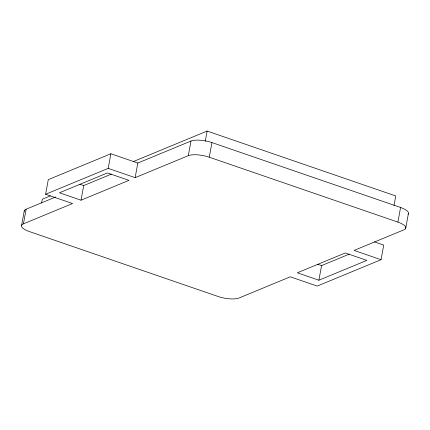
<?xml version="1.0" encoding="UTF-8"?>
<svg xmlns="http://www.w3.org/2000/svg" width="430" height="430" viewBox="0 0 430 430"><rect width="100%" height="100%" fill="white"/><g stroke="black" fill="none" stroke-linecap="round" stroke-linejoin="round"><path stroke-width="0.64" d="M21.602 225.379L24.284 210.759M374.337 241.837L383.732 245.073L381.05 259.693L317.227 286.084L290.277 276.812L239.021 298.012A15.647 4.886 10.4 0 1 218.053 296.474L29.423 231.576A15.647 4.886 10.4 0 1 23.44 223.842L26.128 209.216L55.588 197.031M41.581 203.046L42.285 199.23L50.337 195.903M23.44 223.842L72.546 203.535L45.602 194.263L48.284 179.638L110.876 153.757L137.826 163.029L190.979 141.045A15.647 4.886 10.4 0 1 211.947 142.583L400.577 207.486A15.647 4.886 10.4 0 1 408.038 214.258M81.017 200.192L128.973 180.363L107.419 172.946L59.458 192.774L81.017 200.192L83.7 185.572L111.37 174.128M45.602 194.263L108.193 168.377L110.876 153.757M108.193 168.377L135.138 177.649L137.826 163.029M135.138 177.649L188.297 155.671L190.979 141.045M205.271 141.233L207.136 131.059L395.767 195.962L394.02 205.497M381.05 259.693L354.105 250.421L403.872 229.84A15.647 4.886 10.4 0 0 397.895 222.106L209.265 157.208L211.947 142.583M318.883 280.215L366.844 260.387L345.285 252.969L297.329 272.797L318.883 280.215L321.57 265.595L349.235 254.151M397.895 222.106L400.577 207.486M405.716 228.303L408.398 213.678M133.386 161.556L207.136 131.059M317.765 264.283L321.57 265.595M79.899 184.26L83.7 185.572M188.297 155.671A15.647 4.886 10.4 0 1 209.265 157.208M24.182 211.388A15.647 4.886 10.4 0 1 26.128 209.216"/></g></svg>
